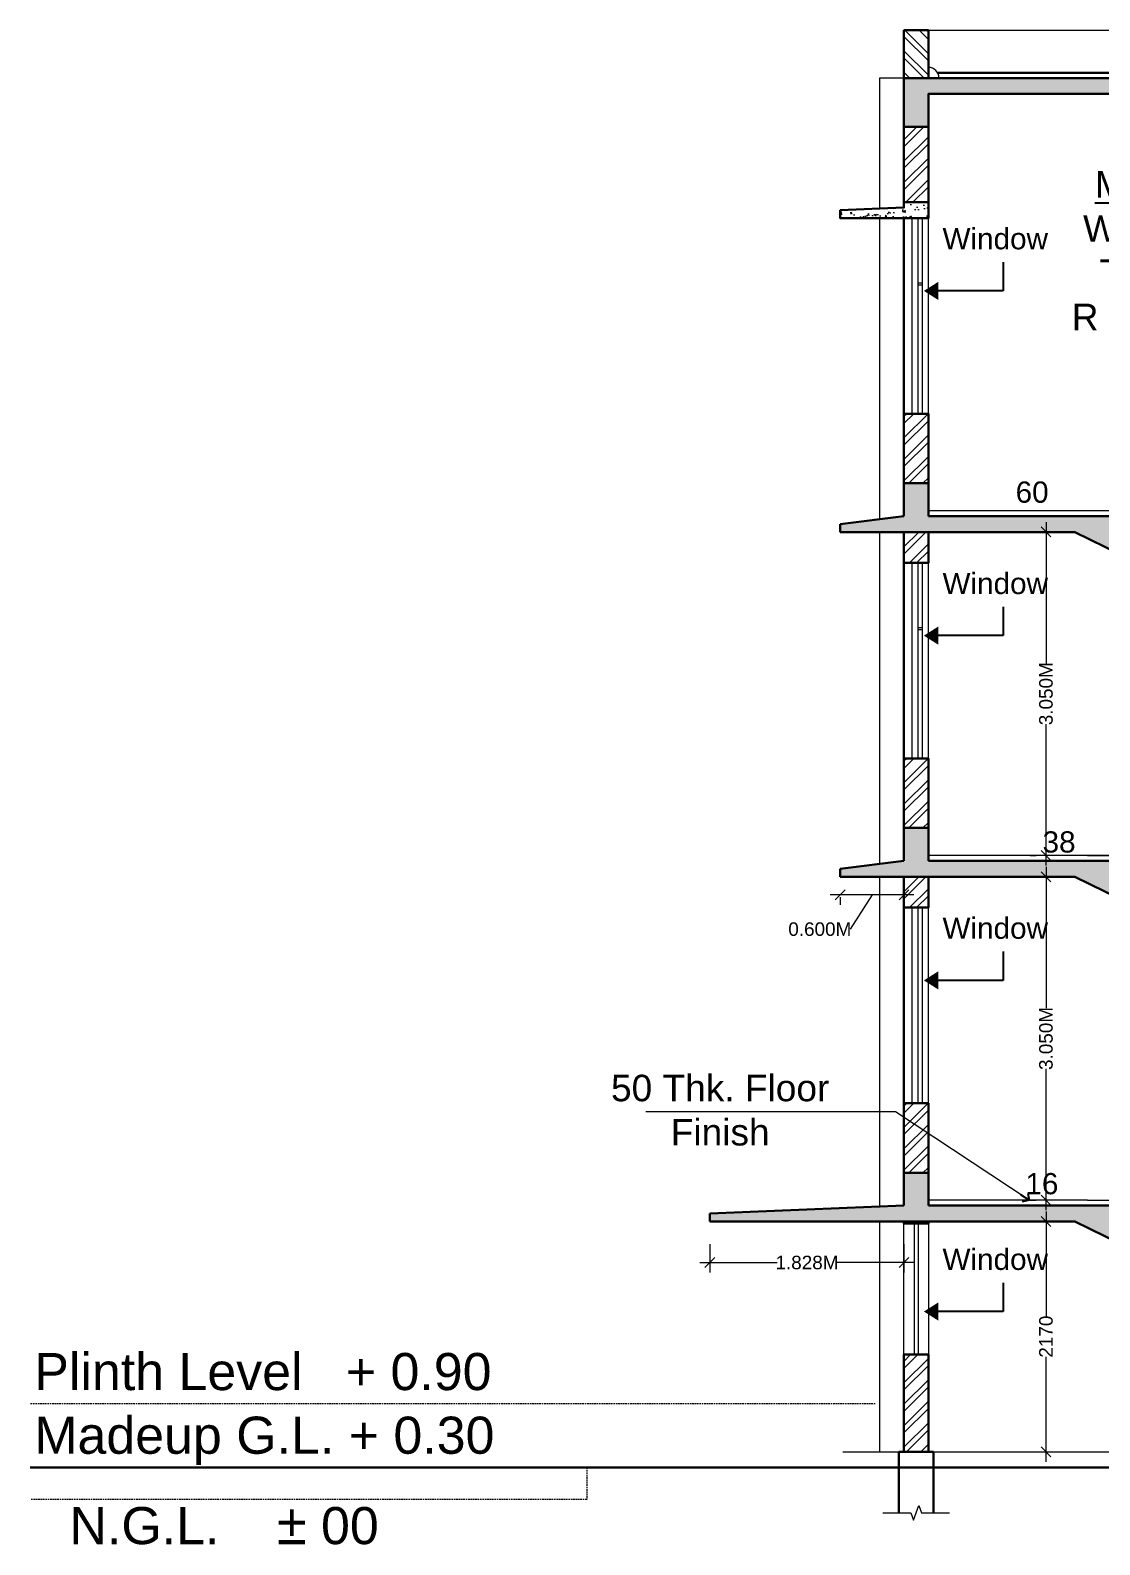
# Model space of a CAD drawing. Header units: metres. Extents: x 1545540 to 2027037, y 435419 to 693806.
# Drawn here: x 1854397 to 1864472, y 508977 to 523254 of the extents above; entities that cross this region are included whole.
import ezdxf

# ---------------------------------------------------------------- set-up
doc = ezdxf.new("R2010")
doc.units = ezdxf.units.M
doc.header["$LTSCALE"] = 1000
doc.header["$PDMODE"] = 35
doc.linetypes.add('DASHED', pattern=[0.75, 0.5, -0.25])
doc.layers.get('Defpoints').update_dxf_attribs({"lineweight": 18})
for name, color, linetype, lineweight in [('Dim', 6, 'Continuous', 15), ('elevation', 1, 'Continuous', 13), ('FLOOR FINISH', 10, 'Continuous', 15), ('G.L', 7, 'Continuous', 30), ('Hatch', 8, 'Continuous', 13), ('HATCH-2', 10, 'Continuous', 13), ('Landscaping', 104, 'Continuous', 9), ('plinth', 7, 'DASHED', 20), ('STAIRS D', 20, 'Continuous', 30), ('Text-2', 122, 'Continuous', 25), ('Wall', 7, 'Continuous', 30), ('wall l', 7, 'Continuous', 20), ('Window', 150, 'Continuous', 15), ('Window-Wall', 7, 'Continuous', 18)]:
    doc.layers.add(name, color=color, linetype=linetype, lineweight=lineweight)
doc.layers.add('text', color=7, linetype='Continuous')
doc.styles.add('dim-stylus bt', font='arial.ttf')
doc.styles.add('style1', font='')
doc.styles.get('style1').set_extended_font_data('Century Gothic')
doc.dimstyles.new('1      100 (big)', dxfattribs={"dimscale": 75, "dimtxt": 5, "dimasz": 3.5, "dimexe": 1.5, "dimexo": 2, "dimgap": 1, "dimtad": 0, "dimdec": 3, "dimlfac": 0.001, "dimzin": 0, "dimdsep": 46, "dimtxsty": 'dim-stylus bt', "dimblk": 'OBLIQUE', "dimcen": 0, "dimdle": 0.6, "dimclrd": 256, "dimclre": 7, "dimclrt": 256, "dimadec": 0, "dimazin": 0, "dimtfac": 0.7, "dimtdec": 3, "dimtofl": 0, "dimtmove": 1, "dimatfit": 3, "dimldrblk": 'OPEN90', "dimfxl": 0, "dimtolj": 1, "dimtzin": 0, "dimlwd": 15, "dimlwe": 15, "dimarcsym": 0})
pattern_1 = [(45, (-179058.32, 436638.87), (-101.027881, 101.027881), []), (45, (-178990.96, 436638.87), (-101.027881, 101.027881), [])]
pattern_2 = [(50, (12288.96, -247252.99), (163.966202, -14.345177), [17.145, -188.595]), (355, (12288.96, -247252.99), (-31.719079, 171.951161), [13.716, -150.876526]), (100.451445, (12302.63, -247254.19), (132.247122, 157.605977), [14.571008, -160.28122]), (46.1842, (12288.96, -247207.27), (243.971137, -37.838095), [25.7175, -282.8925]), (96.635558, (12309.3, -247210.42), (213.66372, 222.683512), [21.85652, -240.422047]), (351.184151, (12288.96, -247207.27), (213.66372, 222.683512), [20.57397, -226.31376]), (21, (12311.82, -247218.7), (136.452952, -92.038678), [17.145, -188.595]), (326, (12311.82, -247218.7), (55.621826, 165.76917), [13.716, -150.876]), (71.451445, (12323.2, -247226.37), (192.074777, 73.730492), [14.571008, -160.280944]), (37.5, (12288.964, -247252.99), (2.779743, 76.099535), [0, -149.0472, 0, -153.162, 0, -151.4475]), (7.5, (12288.96, -247252.99), (60.1376963, 90.1625173), [0, -87.3252, 0, -145.6182, 0, -57.7215]), (327.5, (12237.986, -247252.99), (122.0315357, -5.1558696), [0, -57.15, 0, -178.308, 0, -236.601]), (317.5, (12215.13, -247252.99), (133.316263, 22.883842), [0, -74.295, 0, -118.4148, 0, -168.021])]
pattern_3 = [(45, (-179058.32, 433388.87), (-101.027881, 101.027881), []), (45, (-178990.96, 433388.87), (-101.027881, 101.027881), [])]

# ---------------------------------------------------------------- blocks, each defined once
blk = doc.blocks.new('_Oblique')
at = {"color": 0, "linetype": 'ByBlock', "lineweight": -2}
blk.add_line((-0.5, -0.5), (0.5, 0.5), dxfattribs=at)
blk = doc.blocks.new('*D109')
at = {"layer": 'Defpoints', "color": 0, "transparency": 16777216}
for p in [(1863966, 515275), (1863966, 512225), (1863966, 512225)]:
    blk.add_point(p, dxfattribs=at)
at = {"layer": 'Dim', "color": 7, "lineweight": 15, "transparency": 16777216}
for p, q in [((1863816, 515275), (1863873, 515275)), ((1863816, 512225), (1863873, 512225))]:
    blk.add_line(p, q, dxfattribs=at)
at = {"layer": 'Dim', "lineweight": 15, "transparency": 16777216}
for p, q in [((1863966, 515368), (1863966, 514036)), ((1863966, 512131), (1863966, 513463))]:
    blk.add_line(p, q, dxfattribs=at)
at = {"layer": 'Dim', "lineweight": 15, "transparency": 16777216, "xscale": 93.75, "yscale": 93.75, "zscale": 93.75}
for p, rotation in [((1863966, 515275), 90), ((1863966, 512225), 270)]:
    blk.add_blockref('_Oblique', p, dxfattribs=dict(at, rotation=rotation))
at = {"layer": 'Dim', "transparency": 16777216, "insert": (1863966, 513750), "char_height": 127.5, "attachment_point": 5, "rotation": 90, "style": 'dim-stylus bt'}
blk.add_mtext('\\A1;3.050M', dxfattribs=at)
blk = doc.blocks.new('_Open90')
at = {"color": 0, "linetype": 'ByBlock', "lineweight": -2}
for p, q in [((0, 0), (-1, 0)), ((-0.5, 0.5), (0, 0)), ((0, 0), (-0.5, -0.5))]:
    blk.add_line(p, q, dxfattribs=at)
blk = doc.blocks.new('*D110')
at = {"layer": 'Defpoints', "color": 0, "transparency": 16777216}
for p in [(1863966, 512025), (1863966, 509854), (1863966, 509854)]:
    blk.add_point(p, dxfattribs=at)
at = {"layer": 'Dim', "lineweight": 15, "transparency": 16777216}
for p, q in [((1863966, 512118), (1863966, 511131)), ((1863966, 509760), (1863966, 510748))]:
    blk.add_line(p, q, dxfattribs=at)
at = {"layer": 'Dim', "color": 7, "lineweight": 15, "transparency": 16777216}
for p, q in [((1863816, 512025), (1863873, 512025)), ((1863816, 509854), (1863873, 509854))]:
    blk.add_line(p, q, dxfattribs=at)
at = {"layer": 'Dim', "lineweight": 15, "transparency": 16777216, "xscale": 93.75, "yscale": 93.75, "zscale": 93.75}
for p, rotation in [((1863966, 512025), 90), ((1863966, 509854), 270)]:
    blk.add_blockref('_Oblique', p, dxfattribs=dict(at, rotation=rotation))
at = {"layer": 'Dim', "transparency": 16777216, "insert": (1863966, 510939), "char_height": 127.5, "attachment_point": 5, "rotation": 90, "style": 'dim-stylus bt'}
blk.add_mtext('\\A1;2170', dxfattribs=at)
blk = doc.blocks.new('*D111')
at = {"layer": 'Defpoints', "color": 0, "transparency": 16777216}
for p in [(1863966, 518525), (1863966, 518525), (1863966, 515475)]:
    blk.add_point(p, dxfattribs=at)
at = {"layer": 'Dim', "lineweight": 15, "transparency": 16777216}
for p, q in [((1863966, 518618), (1863966, 517286)), ((1863966, 515381), (1863966, 516713))]:
    blk.add_line(p, q, dxfattribs=at)
at = {"layer": 'Dim', "color": 7, "lineweight": 15, "transparency": 16777216}
for p, q in [((1863816, 518525), (1863873, 518525)), ((1863816, 515475), (1863873, 515475))]:
    blk.add_line(p, q, dxfattribs=at)
at = {"layer": 'Dim', "lineweight": 15, "transparency": 16777216, "xscale": 93.75, "yscale": 93.75, "zscale": 93.75}
for p, rotation in [((1863966, 518525), 90), ((1863966, 515475), 270)]:
    blk.add_blockref('_Oblique', p, dxfattribs=dict(at, rotation=rotation))
at = {"layer": 'Dim', "transparency": 16777216, "insert": (1863966, 517000), "char_height": 127.5, "attachment_point": 5, "rotation": 90, "style": 'dim-stylus bt'}
blk.add_mtext('\\A1;3.050M', dxfattribs=at)
blk = doc.blocks.new('*D115')
at = {"layer": 'Defpoints', "color": 0, "transparency": 16777216}
for p in [(1860800, 511960), (1862628, 511960), (1860800, 511637)]:
    blk.add_point(p, dxfattribs=at)
at = {"layer": 'Dim', "color": 7, "lineweight": 15, "transparency": 16777216}
for p, q in [((1860800, 511810), (1860800, 511543)), ((1862628, 511810), (1862628, 511543))]:
    blk.add_line(p, q, dxfattribs=at)
at = {"layer": 'Dim', "lineweight": 15, "transparency": 16777216}
for p, q in [((1860706, 511637), (1861433, 511637)), ((1862721, 511637), (1861994, 511637))]:
    blk.add_line(p, q, dxfattribs=at)
at = {"layer": 'Dim', "lineweight": 15, "transparency": 16777216, "xscale": 93.75, "yscale": 93.75, "zscale": 93.75, "rotation": 180}
blk.add_blockref('_Oblique', (1860800, 511637), dxfattribs=at)
at = {"layer": 'Dim', "lineweight": 15, "transparency": 16777216, "xscale": 93.75, "yscale": 93.75, "zscale": 93.75}
blk.add_blockref('_Oblique', (1862628, 511637), dxfattribs=at)
at = {"layer": 'Dim', "transparency": 16777216, "insert": (1861714, 511637), "char_height": 127.5, "attachment_point": 5, "style": 'dim-stylus bt'}
blk.add_mtext('\\A1;1.828M', dxfattribs=at)
blk = doc.blocks.new('*D116')
at = {"layer": 'Defpoints', "color": 0, "transparency": 16777216}
for p in [(1862028, 515233), (1862628, 515233), (1862028, 515103)]:
    blk.add_point(p, dxfattribs=at)
at = {"layer": 'Dim', "lineweight": 15, "transparency": 16777216}
for p, q in [((1862721, 515103), (1861934, 515103)), ((1862328, 515103), (1862122, 514780))]:
    blk.add_line(p, q, dxfattribs=at)
at = {"layer": 'Dim', "color": 7, "lineweight": 15, "transparency": 16777216}
for p, q in [((1862028, 515083), (1862028, 515009)), ((1862628, 515083), (1862628, 515009))]:
    blk.add_line(p, q, dxfattribs=at)
at = {"layer": 'Dim', "lineweight": 15, "transparency": 16777216, "xscale": 93.75, "yscale": 93.75, "zscale": 93.75, "rotation": 180}
blk.add_blockref('_Oblique', (1862028, 515103), dxfattribs=at)
at = {"layer": 'Dim', "lineweight": 15, "transparency": 16777216, "xscale": 93.75, "yscale": 93.75, "zscale": 93.75}
blk.add_blockref('_Oblique', (1862628, 515103), dxfattribs=at)
at = {"layer": 'Dim', "transparency": 16777216, "insert": (1861835, 514780), "char_height": 127.5, "attachment_point": 5, "style": 'dim-stylus bt'}
blk.add_mtext('\\A1;0.600M', dxfattribs=at)

msp = doc.modelspace()

# ---------------------------------------------------------------- hatches: boundary and pattern name
at = {"layer": 'Hatch'}
h = msp.add_hatch(dxfattribs=at)
h.set_pattern_fill('AR-CONC', color=256, scale=0.9, style=0)
h.set_pattern_definition(pattern_2)
h.paths.add_polyline_path([(1868857.5597, 522654.4563), (1868857.5597, 522344.4563), (1869087.5597, 522344.4563), (1869087.5597, 522654.1102), (1872437.5599, 522654.1102), (1872437.5599, 522344.4563), (1872667.5599, 522344.4563), (1872667.5599, 522804.1102), (1872437.5599, 522804.1102), (1869087.5597, 522804.1102), (1862627.56, 522804.4563), (1862627.56, 522344.4563), (1862857.56, 522344.4563), (1862857.56, 522654.4563)])
h.paths.add_polyline_path([(1872634.5743, 522564.4582), (1874323.1487, 522564.4582), (1874323.1487, 523124.1786), (1872634.5743, 523124.1786)], flags=9)
h = msp.add_hatch(dxfattribs=at)
h.set_pattern_fill('AR-CONC', color=256, scale=0.9, style=0)
h.set_pattern_definition([(50, (-2630573.1, -1150037.24), (163.966202, -14.345177), [17.145, -188.595]), (355, (-2630573.1, -1150037.24), (-31.719079, 171.951161), [13.716, -150.876526]), (100.4514447, (-2630559.44, -1150038.43), (132.2471224, 157.6059767), [14.571008, -160.28122]), (46.1842, (-2630573.1, -1149991.52), (243.971137, -37.838095), [25.7175, -282.8925]), (96.6355576, (-2630552.77, -1149994.67), (213.663721, 222.683512), [21.856521, -240.422047]), (351.184151, (-2630573.1, -1149991.52), (213.66372, 222.683512), [20.57397, -226.313759]), (21, (-2630550.24, -1150002.95), (136.452952, -92.0386784), [17.145, -188.595]), (326, (-2630550.24, -1150002.95), (55.6218255, 165.7691695), [13.716, -150.876]), (71.451445, (-2630538.87, -1150010.62), (192.0747774, 73.730492), [14.571008, -160.280944]), (37.5, (-2630573.1, -1150037.24), (2.7797429, 76.099535), [0, -149.0472, 0, -153.162, 0, -151.4475]), (7.5, (-2630573.1, -1150037.24), (60.1376963, 90.1625173), [0, -87.3252, 0, -145.6182, 0, -57.7215]), (327.5, (-2630624.08, -1150037.24), (122.03153565, -5.1558696), [0, -57.15, 0, -178.308, 0, -236.601]), (317.5, (-2630646.94, -1150037.24), (133.3162632, 22.883842), [0, -74.295, 0, -118.4148, 0, -168.021])])
h.paths.add_polyline_path([(1862706.56, 521483.1223), (1862857.56, 521483.1223), (1862857.56, 521633.1223), (1862627.56, 521633.1223), (1862627.56, 521583.1223), (1862027.56, 521558.1223), (1862027.56, 521483.1223)])
h = msp.add_hatch(dxfattribs=at)
h.set_pattern_fill('AR-CONC', color=256, scale=0.9, style=0)
h.set_pattern_definition([(50, (29227.71, -244003.34), (163.966202, -14.345177), [17.145, -188.595]), (355, (29227.71, -244003.34), (-31.719079, 171.951161), [13.716, -150.876526]), (100.451445, (29241.38, -244004.53), (132.247122, 157.605977), [14.571008, -160.28122]), (46.1842, (29227.71, -243957.62), (243.971137, -37.838095), [25.7175, -282.8925]), (96.635558, (29248.04, -243960.77), (213.66372, 222.683512), [21.85652, -240.422047]), (351.184151, (29227.7, -243957.62), (213.66372, 222.683512), [20.57397, -226.31376]), (21, (29250.57, -243969.05), (136.452952, -92.038678), [17.145, -188.595]), (326, (29250.57, -243969.05), (55.621826, 165.76917), [13.716, -150.876]), (71.451445, (29261.94, -243976.72), (192.074777, 73.730492), [14.571008, -160.280944]), (37.5, (29227.71, -244003.336), (2.779743, 76.099535), [0, -149.0472, 0, -153.162, 0, -151.4475]), (7.5, (29227.71, -244003.34), (60.1376963, 90.1625173), [0, -87.3252, 0, -145.6182, 0, -57.7215]), (327.5, (29176.734, -244003.336), (122.0315357, -5.1558696), [0, -57.15, 0, -178.308, 0, -236.601]), (317.5, (29153.87, -244003.34), (133.316263, 22.883842), [0, -74.295, 0, -118.4148, 0, -168.021])])
h.paths.add_polyline_path([(1872667.5599, 516753.7641), (1868207.1355, 516753.7641), (1868207.1355, 516901.4914), (1867907.1355, 516901.4914), (1867907.1355, 517049.2187), (1867607.1355, 517049.2187), (1867607.1355, 517196.946), (1867307.1355, 517196.946), (1867307.1355, 517344.6732), (1867007.1355, 517344.6732), (1867007.1355, 517492.4005), (1866707.1355, 517492.4005), (1866707.1355, 517640.1278), (1866407.1355, 517640.1278), (1866407.1355, 517787.855), (1866107.1355, 517787.855), (1866107.1355, 517935.5823), (1865807.1355, 517935.5823), (1865807.1355, 518083.3096), (1865507.1355, 518083.3096), (1865507.1355, 518231.0369), (1865207.1355, 518231.0369), (1865207.1355, 518378.7641), (1864907.1355, 518378.7641), (1864907.1355, 518526.4914), (1864607.1355, 518526.4914), (1864607.1355, 518674.2187), (1862857.56, 518674.2187), (1862857.56, 518984.2187), (1862627.56, 518984.2187), (1862627.56, 518674.2187), (1862027.56, 518599.2187), (1862027.56, 518524.2187), (1862627.56, 518524.2187), (1864238.2518, 518524.2187), (1868138.2518, 516603.7641), (1868857.5599, 516603.7641), (1868857.5599, 516293.7641), (1869087.5599, 516293.7641), (1869087.5599, 516603.7641), (1872437.5599, 516603.7641), (1872437.5599, 516294.1102), (1872667.5599, 516294.1102)])
h = msp.add_hatch(dxfattribs=at)
h.set_pattern_fill('AR-CONC', color=256, scale=0.9, style=0)
h.set_pattern_definition([(50, (29227.71, -247252.99), (163.966202, -14.345177), [17.145, -188.595]), (355, (29227.71, -247252.99), (-31.719079, 171.951161), [13.716, -150.876526]), (100.451445, (29241.38, -247254.19), (132.247122, 157.605977), [14.571008, -160.28122]), (46.1842, (29227.71, -247207.27), (243.971137, -37.838095), [25.7175, -282.8925]), (96.635558, (29248.04, -247210.42), (213.66372, 222.683512), [21.85652, -240.422047]), (351.184151, (29227.7, -247207.27), (213.66372, 222.683512), [20.57397, -226.31376]), (21, (29250.57, -247218.7), (136.452952, -92.038678), [17.145, -188.595]), (326, (29250.57, -247218.7), (55.621826, 165.76917), [13.716, -150.876]), (71.451445, (29261.94, -247226.37), (192.074777, 73.730492), [14.571008, -160.280944]), (37.5, (29227.71, -247252.99), (2.779743, 76.099535), [0, -149.0472, 0, -153.162, 0, -151.4475]), (7.5, (29227.71, -247252.99), (60.1376963, 90.1625173), [0, -87.3252, 0, -145.6182, 0, -57.7215]), (327.5, (29176.734, -247252.99), (122.0315357, -5.1558696), [0, -57.15, 0, -178.308, 0, -236.601]), (317.5, (29153.87, -247252.99), (133.316263, 22.883842), [0, -74.295, 0, -118.4148, 0, -168.021])])
h.paths.add_polyline_path([(1872667.5599, 513504.1102), (1868207.1355, 513504.1102), (1868207.1355, 513651.8375), (1867907.1355, 513651.8375), (1867907.1355, 513799.5647), (1867607.1355, 513799.5647), (1867607.1355, 513947.292), (1867307.1355, 513947.292), (1867307.1355, 514095.0193), (1867007.1355, 514095.0193), (1867007.1355, 514242.7466), (1866707.1355, 514242.7466), (1866707.1355, 514390.4738), (1866407.1355, 514390.4738), (1866407.1355, 514538.2011), (1866107.1355, 514538.2011), (1866107.1355, 514685.9284), (1865807.1355, 514685.9284), (1865807.1355, 514833.6557), (1865507.1355, 514833.6557), (1865507.1355, 514981.3829), (1865207.1355, 514981.3829), (1865207.1355, 515129.1102), (1864907.1355, 515129.1102), (1864907.1355, 515276.8375), (1864607.1355, 515276.8375), (1864607.1355, 515424.5647), (1862857.56, 515424.5647), (1862857.56, 515734.5647), (1862627.56, 515734.5647), (1862627.56, 515424.5647), (1862027.56, 515349.5647), (1862027.56, 515274.5647), (1862627.56, 515274.5647), (1864238.2518, 515274.5647), (1868138.2518, 513354.1102), (1868857.5599, 513354.1102), (1868857.5599, 513044.1102), (1869087.5599, 513044.1102), (1869087.5599, 513354.1102), (1872437.5599, 513354.1102), (1872437.5599, 513044.4563), (1872667.5599, 513044.4563)])
h = msp.add_hatch(dxfattribs=at)
h.set_pattern_fill('AR-CONC', color=256, scale=0.9, style=0)
h.set_pattern_definition(pattern_2)
h.paths.add_polyline_path([(1867833.6365, 510254.1102), (1869087.5599, 510254.1102), (1869087.5599, 510401.8375), (1867907.1355, 510401.8375), (1867907.1355, 510549.5648), (1867607.1355, 510549.5648), (1867607.1355, 510697.292), (1867307.1355, 510697.292), (1867307.1355, 510845.0193), (1867007.1355, 510845.0193), (1867007.1355, 510992.7466), (1866707.1355, 510992.7466), (1866707.1355, 511140.4738), (1866407.1355, 511140.4738), (1866407.1355, 511288.2011), (1866107.1355, 511288.2011), (1866107.1355, 511435.9284), (1865807.1355, 511435.9284), (1865807.1355, 511583.6557), (1865507.1355, 511583.6557), (1865507.1355, 511731.3829), (1865207.1355, 511731.3829), (1865207.1355, 511879.1102), (1864907.1355, 511879.1102), (1864907.1355, 512026.8375), (1864607.1355, 512026.8375), (1864607.1355, 512174.5647), (1862857.56, 512174.5647), (1862857.56, 512484.5647), (1862627.56, 512484.5647), (1862627.56, 512174.5647), (1860799.56, 512099.5647), (1860799.56, 512024.5647), (1864238.2518, 512024.5647)])
at = {"layer": 'HATCH-2'}
h = msp.add_hatch(dxfattribs=at)
h.set_pattern_fill('ANSI32', color=256, scale=15, style=0)
h.set_pattern_definition([(135, (5225503.11, 395300.41), (101.0278814, 101.0278814), []), (135, (5225435.76, 395300.41), (101.0278814, 101.0278814), [])])
h.paths.add_polyline_path([(1862627.56, 523254.4563), (1862857.56, 523254.4563), (1862857.56, 522804.1102), (1862627.56, 522804.1102)])
h = msp.add_hatch(dxfattribs=at)
h.set_pattern_fill('ANSI32', color=256, scale=15, style=0)
h.set_pattern_definition(pattern_1)
h.paths.add_polyline_path([(1862627.56, 521633.1223), (1862857.56, 521633.1223), (1862857.56, 522344.4563), (1862627.56, 522344.4563)])
h = msp.add_hatch(dxfattribs=at)
h.set_pattern_fill('ANSI32', color=256, scale=15, style=0)
h.set_pattern_definition([(45, (-179058.32, 439888.87), (-101.027881, 101.027881), []), (45, (-178990.96, 439888.87), (-101.027881, 101.027881), [])])
h.paths.add_polyline_path([(1862627.56, 518984.5647), (1862857.56, 518984.5647), (1862857.56, 519639.5647), (1862627.56, 519639.5647)])
h = msp.add_hatch(dxfattribs=at)
h.set_pattern_fill('ANSI32', color=256, scale=15, style=0)
h.set_pattern_definition(pattern_1)
h.paths.add_polyline_path([(1862857.56, 518524.2863), (1862627.56, 518524.2863), (1862627.56, 518233.1223), (1862857.56, 518233.1223)])
h = msp.add_hatch(dxfattribs=at)
h.set_pattern_fill('ANSI32', color=256, scale=15, style=0)
h.set_pattern_definition(pattern_1)
h.paths.add_polyline_path([(1862627.56, 515734.5647), (1862857.56, 515734.5647), (1862857.56, 516389.5647), (1862627.56, 516389.5647)])
h = msp.add_hatch(dxfattribs=at)
h.set_pattern_fill('ANSI32', color=256, scale=15, style=0)
h.set_pattern_definition(pattern_3)
h.paths.add_polyline_path([(1862857.56, 515274.2863), (1862627.56, 515274.2863), (1862627.56, 514983.1223), (1862857.56, 514983.1223)])
h = msp.add_hatch(dxfattribs=at)
h.set_pattern_fill('ANSI32', color=256, scale=15, style=0)
h.set_pattern_definition(pattern_3)
h.paths.add_polyline_path([(1862627.56, 512484.5647), (1862857.56, 512484.5647), (1862857.56, 513139.5648), (1862627.56, 513139.5648)])
h = msp.add_hatch(dxfattribs=at)
h.set_pattern_fill('ANSI32', color=256, scale=15, style=0)
h.set_pattern_definition(pattern_1)
h.paths.add_polyline_path([(1862627.56, 509854.1102), (1862857.56, 509854.1102), (1862857.56, 510769.1102), (1862627.56, 510769.1102)])
at = {"layer": 'text'}
for points in [[(1862815.8675, 520797.555), (1862951.1565, 520883.3055), (1862951.1565, 520711.8046)], [(1862815.8675, 517547.555), (1862951.1565, 517633.3055), (1862951.1565, 517461.8046)], [(1862815.8675, 514297.555), (1862951.1565, 514383.3055), (1862951.1565, 514211.8046)], [(1862815.8675, 511175.7145), (1862951.1565, 511261.4649), (1862951.1565, 511089.9641)]]:
    msp.add_hatch(color=256, dxfattribs=at).paths.add_polyline_path(points)

# ---------------------------------------------------------------- linework, layer by layer
at = {"layer": 'elevation'}
for p, q in [((1862397.56, 522804.4563), (1862397.56, 521573.539)), ((1862627.56, 522804.4563), (1862397.56, 522804.4563)), ((1862397.56, 521483.1223), (1862397.56, 518645.8147)), ((1862397.56, 518524.5647), (1862397.56, 515395.8147)), ((1862397.56, 515274.5647), (1862397.56, 512156.0164)), ((1862397.56, 512024.5647), (1862397.56, 509854.1102)), ((1862050.4709, 509854.1102), (1864607.1355, 509854.1102))]:
    msp.add_line(p, q, dxfattribs=at)
at = {"layer": 'FLOOR FINISH'}
for p, q in [((1862397.56, 509854.1102), (1862722.56, 509854.1102)), ((1862906.7191, 509704.1102), (1865507.1355, 509704.1102))]:
    msp.add_line(p, q, dxfattribs=at)
for points in [[(1864657.1355, 518724.5647), (1862857.56, 518724.5647)], [(1864657.1355, 515474.5647), (1862857.56, 515474.5647)], [(1864357.1355, 515474.5647), (1864657.1355, 515474.5647), (1864657.1355, 515326.8375), (1864957.1355, 515326.8375)], [(1864357.1355, 512224.5647), (1862857.56, 512224.5647)], [(1864357.1355, 512224.5647), (1864657.1355, 512224.5647), (1864657.1355, 512076.8375), (1864957.1355, 512076.8375)]]:
    msp.add_lwpolyline(points, dxfattribs=at)
msp.add_arc((1862857.56, 522804.1102), 100, 0, 90, dxfattribs=at)
at = {"layer": 'G.L', "ltscale": 0.05}
msp.add_line((1864707.5599, 509704.1102), (1854397.081, 509704.1102), dxfattribs=at)
at = {"layer": 'Landscaping'}
for p, q in [((1862397.56, 521774.5647), (1862397.56, 521573.539)), ((1862397.56, 521483.1223), (1862397.56, 521144.1102)), ((1862857.56, 518984.5647), (1862627.56, 518984.5647)), ((1862857.56, 515734.5647), (1862627.56, 515734.5647)), ((1862627.56, 512484.5647), (1862627.56, 512174.5647)), ((1862627.56, 512024.5647), (1862857.56, 512024.5647))]:
    msp.add_line(p, q, dxfattribs=at)
for points in [[(1862857.56, 518984.5647), (1862857.56, 518674.5647)], [(1862627.56, 512484.5647), (1862857.56, 512484.5647), (1862857.56, 512174.5647)]]:
    msp.add_lwpolyline(points, dxfattribs=at)
at = {"layer": 'plinth', "ltscale": 0.03}
for p, q in [((1862357.5599, 510304.1102), (1854397.081, 510304.1102)), ((1859638.7987, 509704.1102), (1859638.7987, 509404.1102)), ((1859638.7987, 509404.1102), (1854397.081, 509404.1102))]:
    msp.add_line(p, q, dxfattribs=at)
at = {"layer": 'STAIRS D', "ltscale": 0.05}
for p, q in [((1862857.56, 518984.5647), (1862627.56, 518984.5647)), ((1862627.56, 518984.5647), (1862627.56, 518674.5647)), ((1862857.56, 518674.5647), (1862857.56, 518984.5647)), ((1862627.56, 518674.5647), (1862027.56, 518599.5647)), ((1862027.56, 518599.5647), (1862027.56, 518524.5647)), ((1864607.1355, 518674.5647), (1862857.56, 518674.5647)), ((1862027.56, 518524.5647), (1862627.56, 518524.5647)), ((1862627.56, 518524.5647), (1864238.2518, 518524.5647)), ((1868138.2518, 516604.1102), (1864238.2518, 518524.5647)), ((1862857.56, 515734.5647), (1862627.56, 515734.5647)), ((1862627.56, 515734.5647), (1862627.56, 515424.5647)), ((1862857.56, 515424.5647), (1862857.56, 515734.5647)), ((1862627.56, 515424.5647), (1862027.56, 515349.5647)), ((1864607.1355, 515424.5647), (1862857.56, 515424.5647)), ((1862027.56, 515349.5647), (1862027.56, 515274.5647)), ((1862027.56, 515274.5647), (1862627.56, 515274.5647)), ((1862627.56, 515274.5647), (1864238.2518, 515274.5647)), ((1864238.2518, 515274.5647), (1868138.2518, 513354.1102)), ((1862857.56, 512484.5647), (1862627.56, 512484.5647)), ((1862627.56, 512484.5647), (1862627.56, 512174.5647)), ((1862857.56, 512174.5647), (1862857.56, 512484.5647)), ((1862627.56, 512174.5647), (1860799.56, 512099.5647)), ((1864607.1355, 512174.5647), (1862857.56, 512174.5647)), ((1860799.56, 512099.5647), (1860799.56, 512024.5647)), ((1860799.56, 512024.5647), (1862627.56, 512024.5647)), ((1862627.56, 512024.5647), (1864238.2518, 512024.5647)), ((1864238.2518, 512024.5647), (1867833.6365, 510254.1102))]:
    msp.add_line(p, q, dxfattribs=at)
for points in [[(1872667.5599, 522804.1102), (1872437.5599, 522804.1102), (1869087.5597, 522804.1102), (1869087.5597, 522804.4563), (1862627.56, 522804.4563), (1862627.56, 522344.4563), (1862857.56, 522344.4563), (1862857.56, 522654.4563), (1868857.5597, 522654.4563), (1868857.5597, 522344.4563), (1869087.5597, 522344.4563), (1869087.5597, 522654.1102), (1872437.5599, 522654.1102), (1872437.5599, 522344.4563), (1872667.5599, 522344.4563)], [(1862857.56, 521633.1223), (1862627.56, 521633.1223), (1862627.56, 521583.1223), (1862027.56, 521558.1223), (1862027.56, 521483.1223), (1862706.56, 521483.1223), (1862857.56, 521483.1223)]]:
    msp.add_lwpolyline(points, close=True, dxfattribs=at)
at = {"layer": 'text'}
for p, q in [((1863562.9088, 521069.2869), (1863562.9088, 520797.555)), ((1863562.9088, 520797.555), (1862951.1565, 520797.555)), ((1863562.9088, 517819.2869), (1863562.9088, 517547.555)), ((1863562.9088, 517547.555), (1862951.1565, 517547.555)), ((1863562.9088, 514569.2869), (1863562.9088, 514297.555)), ((1863562.9088, 514297.555), (1862951.1565, 514297.555)), ((1863562.9088, 514297.555), (1862951.1565, 514297.555)), ((1863562.9088, 511447.4464), (1863562.9088, 511175.7145)), ((1863562.9088, 511175.7145), (1862951.1565, 511175.7145)), ((1863562.9088, 511175.7145), (1862951.1565, 511175.7145))]:
    msp.add_line(p, q, dxfattribs=at)
at = {"layer": 'Wall'}
for p, q in [((1862627.56, 523254.4563), (1862857.56, 523254.4563)), ((1862627.56, 522804.4563), (1862627.56, 523254.4563)), ((1862857.56, 522804.4563), (1862857.56, 523254.4563)), ((1872351.3607, 522854.4563), (1862943.9618, 522854.4563)), ((1862627.56, 509854.1102), (1862627.56, 510769.1102)), ((1862857.56, 510769.1102), (1862627.56, 510769.1102)), ((1862857.56, 510769.1102), (1862857.56, 509854.1102)), ((1862578.4008, 509854.1102), (1862578.4008, 509277.3028)), ((1862578.4008, 509854.1102), (1862627.56, 509854.1102)), ((1862857.56, 509854.1102), (1862627.56, 509854.1102)), ((1862857.56, 509854.1102), (1862906.7191, 509854.1102)), ((1862906.7191, 509854.1102), (1862906.7191, 509277.3028))]:
    msp.add_line(p, q, dxfattribs=at)
at = {"layer": 'Wall', "ltscale": 0.05}
for p, q in [((1862627.56, 521483.1223), (1862627.56, 519390.2258)), ((1862706.56, 519639.5647), (1862857.56, 519639.5647)), ((1862627.56, 518233.1223), (1862627.56, 516140.2258)), ((1862706.56, 516389.5647), (1862857.56, 516389.5647)), ((1862627.56, 514983.1223), (1862627.56, 512890.2258)), ((1862706.56, 513139.5648), (1862857.56, 513139.5648))]:
    msp.add_line(p, q, dxfattribs=at)
at = {"layer": 'Wall'}
for points in [[(1862857.56, 521633.1223), (1862627.56, 521633.1223), (1862627.56, 522344.4563), (1862857.56, 522344.4563)], [(1862627.56, 519639.5647), (1862857.56, 519639.5647), (1862857.56, 518984.5647), (1862627.56, 518984.5647)], [(1862627.56, 516389.5647), (1862857.56, 516389.5647), (1862857.56, 515734.5647), (1862627.56, 515734.5647)], [(1862627.56, 513139.5648), (1862857.56, 513139.5648), (1862857.56, 512484.5647), (1862627.56, 512484.5647)], [(1862857.56, 512004.1102), (1862627.56, 512004.1102), (1862627.56, 512024.5647), (1862857.56, 512024.5647)]]:
    msp.add_lwpolyline(points, close=True, dxfattribs=at)
at = {"layer": 'Wall', "ltscale": 0.05}
for points in [[(1862627.56, 518524.2863), (1862857.56, 518524.2863), (1862857.56, 518233.1223), (1862627.56, 518233.1223)], [(1862627.56, 515274.2863), (1862857.56, 515274.2863), (1862857.56, 514983.1223), (1862627.56, 514983.1223)]]:
    msp.add_lwpolyline(points, close=True, dxfattribs=at)
at = {"layer": 'wall l', "ltscale": 0.05}
for p, q in [((1862706.56, 519639.5647), (1862706.56, 521479.2863)), ((1862857.56, 519639.5647), (1862857.56, 521483.1223)), ((1862857.56, 516389.5647), (1862857.56, 518524.2863)), ((1862706.56, 516389.5647), (1862706.56, 518229.2863)), ((1862857.56, 513139.5648), (1862857.56, 515274.2863)), ((1862706.56, 513139.5648), (1862706.56, 514979.2863)), ((1862627.56, 510769.1102), (1862627.56, 512004.1102)), ((1862857.56, 512004.1102), (1862857.56, 510769.1102))]:
    msp.add_line(p, q, dxfattribs=at)
at = {"layer": 'Window', "ltscale": 0.05}
for p, q in [((1862761.0142, 519639.5647), (1862761.0142, 521479.2863)), ((1862801.0142, 519639.5647), (1862801.0142, 521479.2863)), ((1862761.0142, 520874.2863), (1862801.0142, 520874.2863)), ((1862761.0142, 520854.2863), (1862801.0142, 520854.2863)), ((1862761.0142, 516389.5647), (1862761.0142, 518229.2863)), ((1862801.0142, 516389.5647), (1862801.0142, 518229.2863)), ((1862761.0142, 517624.2863), (1862801.0142, 517624.2863)), ((1862761.0142, 517604.2863), (1862801.0142, 517604.2863)), ((1862761.0142, 513139.5648), (1862761.0142, 514979.2863)), ((1862801.0142, 513139.5648), (1862801.0142, 514979.2863)), ((1862722.56, 512004.1102), (1862722.56, 510769.1102)), ((1862762.56, 512004.1102), (1862762.56, 510769.1102))]:
    msp.add_line(p, q, dxfattribs=at)
at = {"layer": 'Window-Wall'}
for p, q in [((1862857.56, 523254.4563), (1872437.5599, 523254.4563)), ((1862692.56, 509277.3028), (1862717.56, 509208.6159)), ((1862717.56, 509208.6159), (1862767.56, 509345.9898)), ((1862767.56, 509345.9898), (1862792.56, 509277.3028))]:
    msp.add_line(p, q, dxfattribs=at)
for points in [[(1862428.4008, 509277.3028), (1862692.56, 509277.3028)], [(1862792.56, 509277.3028), (1863056.7191, 509277.3028)]]:
    msp.add_lwpolyline(points, dxfattribs=at)

# ---------------------------------------------------------------- texts
at = {"layer": 'text'}
for s, insert, char_height, width, attachment_point, style in [('{\\LMUMTY}\\PW = 1800\\PT = 300\\PR = 147.72', (1865067.406, 521177.1548), 250, 1765.275249, 5, 'dim-stylus bt'), ('{\\fArial|b0|i0|c0|p34;Window}', (1862991.0673, 521389.6541), 200, 26669.839333, 1, 'style1'), ('{\\fArial|b0|i0|c0|p34;Window}', (1862991.0673, 518139.6541), 200, 26669.839333, 1, 'style1'), ('{\\fArial|b0|i0|c0|p34;Window}', (1862991.0673, 514889.6541), 200, 26669.839333, 1, 'style1'), ('50 Thk. Floor Finish', (1860896.3095, 513072.7772), 250, 2744.377128, 5, 'dim-stylus bt'), ('{\\fArial|b0|i0|c0|p34;Window}', (1862991.0673, 511767.8135), 200, 26669.839333, 1, 'style1'), ('{\\fArial|b0|i0|c0|p34;Plinth Level   + 0.90 }', (1854434.4634, 510784.6903), 350, 26669.839272, 1, 'style1'), ('{\\fArial|b0|i0|c0|p34;Madeup G.L. + 0.30 }', (1854434.4634, 510184.6903), 350, 26669.839272, 1, 'style1'), ('{\\fArial|b0|i0|c0|p34;N.G.L.    \\fCentury Gothic|b0|i0|c0|p34;\\H1.083x;±\\fArial|b0|i0|c0|p34;\\H0.92336x; 00}', (1854765.9307, 509361.4183), 349.9999999, 26669.839272, 1, 'style1')]:
    msp.add_mtext(s, dxfattribs=dict(at, insert=insert, char_height=char_height, width=width, attachment_point=attachment_point, style=style))
at = {"layer": 'Text-2', "char_height": 200, "width": 398.464288, "attachment_point": 5, "style": 'dim-stylus bt'}
for s, insert in [('60', (1863835.2736, 518899.3576)), ('38', (1864089.2855, 515601.2254)), ('16', (1863927.3746, 512379.8426))]:
    msp.add_mtext(s, dxfattribs=dict(at, insert=insert))

# ---------------------------------------------------------------- dimensions: what is measured, and where the dimension line sits
at = {"layer": 'Dim'}
for p1, p2, distance, picture, middle in [((1863966.3939, 515474.5647), (1863966.3939, 518524.5647), 0, '*D111', (1863966.3939, 516999.5647)), ((1863966.3939, 515274.5647), (1863966.3939, 512224.5647), 0, '*D109', (1863966.3939, 513749.5647)), ((1862627.56, 511960.4006), (1860799.56, 511960.4006), 323.6309, '*D115', (1861713.56, 511636.7697))]:
    dim = msp.add_aligned_dim(p1=p1, p2=p2, distance=distance, dimstyle='1      100 (big)', override={"dimtxt": 1.7, "dimasz": 1.25, "dimexe": 1.25, "dimgap": 0, "dimpost": 'M\\X', "dimdle": 1.25}, dxfattribs=at)
    dim.commit()
    dim.dimension.update_dxf_attribs({"geometry": picture, "text_midpoint": middle})
dim = msp.add_linear_dim(base=(1862027.56, 515103.2029), p1=(1862627.56, 515232.638), p2=(1862027.56, 515232.9165), dimstyle='1      100 (big)', override={"dimtxt": 1.7, "dimasz": 1.25, "dimexe": 1.25, "dimgap": 0, "dimpost": 'M\\X', "dimdle": 1.25}, dxfattribs=at)
dim.commit()
dim.dimension.update_dxf_attribs({"geometry": '*D116', "text_midpoint": (1862121.7665, 514779.6951), "dimtype": 160})
dim = msp.add_aligned_dim(p1=(1863966.3939, 512024.5647), p2=(1863966.3939, 509854.1102), distance=0, text='2170', dimstyle='1      100 (big)', override={"dimtxt": 1.7, "dimasz": 1.25, "dimexe": 1.25, "dimgap": 0, "dimpost": 'M\\X', "dimdle": 1.25}, dxfattribs=at)
dim.commit()
dim.dimension.update_dxf_attribs({"geometry": '*D110', "text_midpoint": (1863966.3939, 510939.3375)})

# ---------------------------------------------------------------- leaders
msp.add_leader([(1863807.4657, 512224.5647), (1862549.5778, 513057.9085), (1860195.9107, 513057.9085)], dimstyle='1      100 (big)', override={"dimtxt": 1.7, "dimasz": 1.25, "dimexe": 1.25, "dimgap": 0, "dimdle": 1.25}, dxfattribs=at)

doc.saveas('drawing.dxf')
